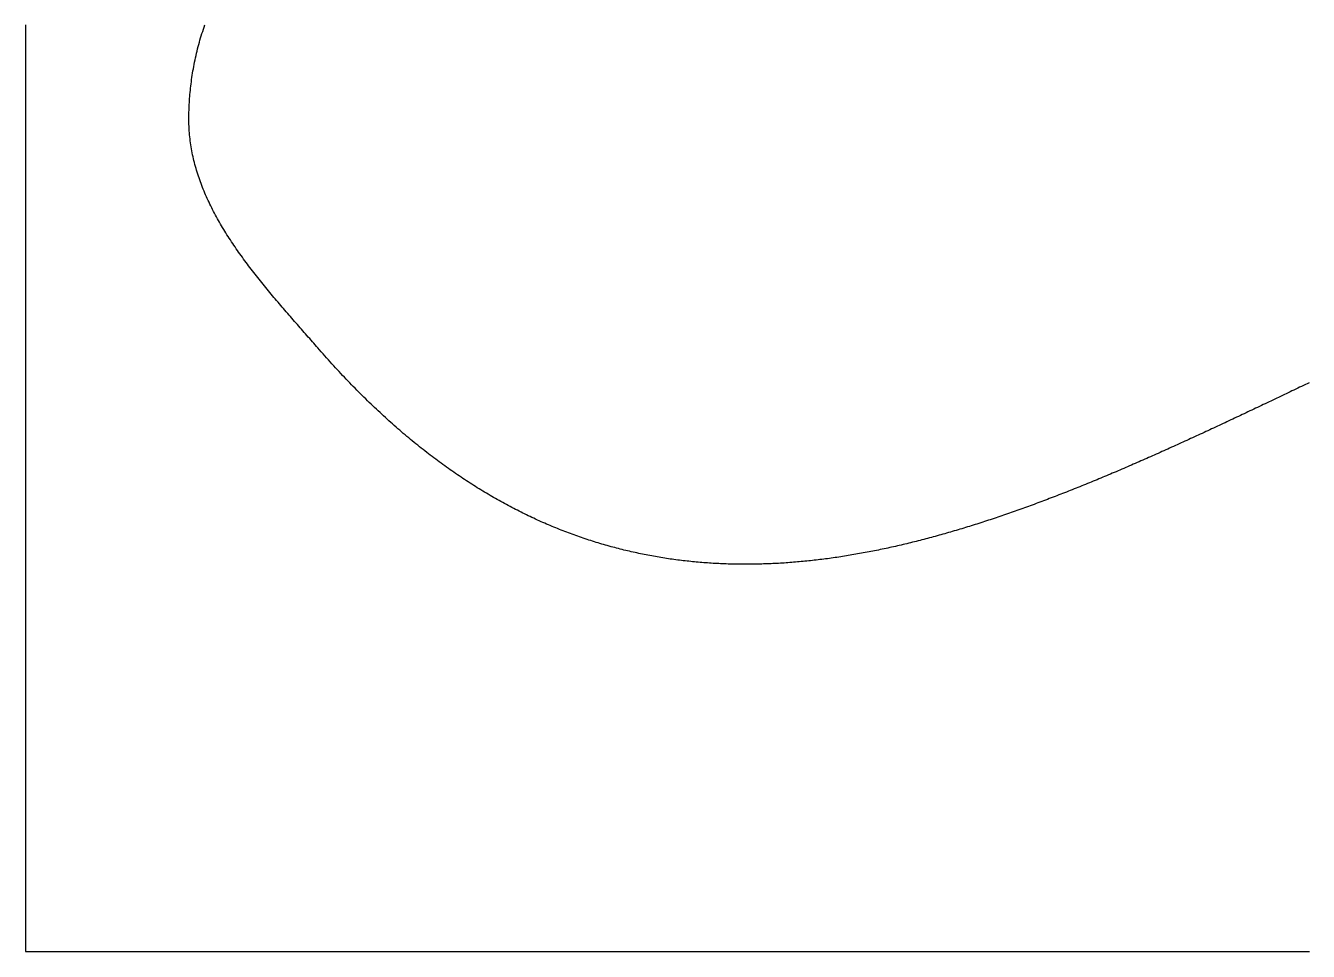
# Model space of a CAD drawing. Header units: metres. Extents: x -62 to 62, y -23 to 23.
# Drawn here: x -62.17 to -31.08, y -23.08 to -0.64 of the extents above; entities that cross this region are included whole.
import ezdxf

# ---------------------------------------------------------------- set-up
doc = ezdxf.new("R2010")
doc.units = ezdxf.units.M

msp = doc.modelspace()

# ---------------------------------------------------------------- linework, layer by layer
for points in [[(-62.168, -0.625), (-62.168, -0.675), (-62.168, -0.725), (-62.168, -0.775), (-62.168, -0.825), (-62.168, -0.875), (-62.168, -0.925), (-62.168, -0.975), (-62.168, -1.025), (-62.168, -1.075), (-62.168, -1.125), (-62.168, -1.175), (-62.168, -1.225), (-62.168, -1.275), (-62.168, -1.326), (-62.168, -1.376), (-62.168, -1.426), (-62.168, -1.476), (-62.168, -1.526), (-62.168, -1.576), (-62.168, -1.626), (-62.168, -1.676), (-62.168, -1.726), (-62.168, -1.776), (-62.168, -1.826), (-62.168, -1.876), (-62.168, -1.926), (-62.168, -1.976), (-62.168, -2.026), (-62.168, -2.076), (-62.168, -2.126), (-62.168, -2.176), (-62.168, -2.226), (-62.168, -2.276), (-62.168, -2.326), (-62.168, -2.376), (-62.168, -2.426), (-62.168, -2.476), (-62.168, -2.526), (-62.168, -2.576), (-62.168, -2.626), (-62.168, -2.676), (-62.168, -2.726), (-62.168, -2.776), (-62.168, -2.826), (-62.168, -2.876), (-62.168, -2.926), (-62.168, -2.976), (-62.168, -3.026), (-62.168, -3.076), (-62.168, -3.126), (-62.168, -3.176), (-62.168, -3.226), (-62.168, -3.276), (-62.168, -3.326), (-62.168, -3.376), (-62.168, -3.426), (-62.168, -3.476), (-62.168, -3.526), (-62.168, -3.576), (-62.168, -3.626), (-62.168, -3.676), (-62.168, -3.726), (-62.168, -3.776), (-62.168, -3.826), (-62.168, -3.876), (-62.168, -3.927), (-62.168, -3.977), (-62.168, -4.027), (-62.168, -4.077), (-62.168, -4.127), (-62.168, -4.177), (-62.168, -4.227), (-62.168, -4.277), (-62.168, -4.327), (-62.168, -4.377), (-62.168, -4.427), (-62.168, -4.477), (-62.168, -4.527), (-62.168, -4.577), (-62.168, -4.627), (-62.168, -4.677), (-62.168, -4.727), (-62.168, -4.777), (-62.168, -4.827), (-62.168, -4.877), (-62.168, -4.927), (-62.168, -4.977), (-62.168, -5.027), (-62.168, -5.077), (-62.168, -5.127), (-62.168, -5.177), (-62.168, -5.227), (-62.168, -5.277), (-62.168, -5.327), (-62.168, -5.377), (-62.168, -5.427), (-62.168, -5.477), (-62.168, -5.527), (-62.168, -5.577), (-62.168, -5.627), (-62.168, -5.677), (-62.168, -5.727), (-62.168, -5.777), (-62.168, -5.827), (-62.168, -5.877), (-62.168, -5.927), (-62.168, -5.977), (-62.168, -6.027), (-62.168, -6.077), (-62.168, -6.127), (-62.168, -6.177), (-62.168, -6.227), (-62.168, -6.277), (-62.168, -6.327), (-62.168, -6.377), (-62.168, -6.427), (-62.168, -6.478), (-62.168, -6.528), (-62.168, -6.578), (-62.168, -6.628), (-62.168, -6.678), (-62.168, -6.728), (-62.168, -6.778), (-62.168, -6.828), (-62.168, -6.878), (-62.168, -6.928), (-62.168, -6.978), (-62.168, -7.028), (-62.168, -7.078), (-62.168, -7.128), (-62.168, -7.178), (-62.168, -7.228), (-62.168, -7.278), (-62.168, -7.328), (-62.168, -7.378), (-62.168, -7.428), (-62.168, -7.478), (-62.168, -7.528), (-62.168, -7.578), (-62.168, -7.628), (-62.168, -7.678), (-62.168, -7.728), (-62.168, -7.778), (-62.168, -7.828), (-62.168, -7.878), (-62.168, -7.928), (-62.168, -7.978), (-62.168, -8.028), (-62.168, -8.078), (-62.168, -8.128), (-62.168, -8.178), (-62.168, -8.228), (-62.168, -8.278), (-62.168, -8.328), (-62.168, -8.378), (-62.168, -8.428), (-62.168, -8.478), (-62.168, -8.528), (-62.168, -8.578), (-62.168, -8.628), (-62.168, -8.678), (-62.168, -8.728), (-62.168, -8.778), (-62.168, -8.828), (-62.168, -8.878), (-62.168, -8.928), (-62.168, -8.978), (-62.168, -9.028), (-62.168, -9.079), (-62.168, -9.129), (-62.168, -9.179), (-62.168, -9.229), (-62.168, -9.279), (-62.168, -9.329), (-62.168, -9.379), (-62.168, -9.429), (-62.168, -9.479), (-62.168, -9.529), (-62.168, -9.579), (-62.168, -9.629), (-62.168, -9.679), (-62.168, -9.729), (-62.168, -9.779), (-62.168, -9.829), (-62.168, -9.879), (-62.168, -9.929), (-62.168, -9.979), (-62.168, -10.029), (-62.168, -10.079), (-62.168, -10.129), (-62.168, -10.179), (-62.168, -10.229), (-62.168, -10.279), (-62.168, -10.329), (-62.168, -10.379), (-62.168, -10.429), (-62.168, -10.479), (-62.168, -10.529), (-62.168, -10.579), (-62.168, -10.629), (-62.168, -10.679), (-62.168, -10.729), (-62.168, -10.779), (-62.168, -10.829), (-62.168, -10.879), (-62.168, -10.929), (-62.168, -10.979), (-62.168, -11.029), (-62.168, -11.079), (-62.168, -11.129), (-62.168, -11.179), (-62.168, -11.229), (-62.168, -11.279), (-62.168, -11.329), (-62.168, -11.379), (-62.168, -11.429), (-62.168, -11.479), (-62.168, -11.529), (-62.168, -11.579), (-62.168, -11.629), (-62.168, -11.68), (-62.168, -11.73), (-62.168, -11.78), (-62.168, -11.83), (-62.168, -11.88), (-62.168, -11.93), (-62.168, -11.98), (-62.168, -12.03), (-62.168, -12.08), (-62.168, -12.13), (-62.168, -12.18), (-62.168, -12.23), (-62.168, -12.28), (-62.168, -12.33), (-62.168, -12.38), (-62.168, -12.43), (-62.168, -12.48), (-62.168, -12.53), (-62.168, -12.58), (-62.168, -12.63), (-62.168, -12.68), (-62.168, -12.73), (-62.168, -12.78), (-62.168, -12.83), (-62.168, -12.88), (-62.168, -12.93), (-62.168, -12.98), (-62.168, -13.03), (-62.168, -13.08), (-62.168, -13.13), (-62.168, -13.18), (-62.168, -13.23), (-62.168, -13.28), (-62.168, -13.33), (-62.168, -13.38), (-62.168, -13.43), (-62.168, -13.48), (-62.168, -13.53), (-62.168, -13.58), (-62.168, -13.63), (-62.168, -13.68), (-62.168, -13.73), (-62.168, -13.78), (-62.168, -13.83), (-62.168, -13.88), (-62.168, -13.93), (-62.168, -13.98), (-62.168, -14.03), (-62.168, -14.08), (-62.168, -14.13), (-62.168, -14.18), (-62.168, -14.231), (-62.168, -14.281), (-62.168, -14.331), (-62.168, -14.381), (-62.168, -14.431), (-62.168, -14.481), (-62.168, -14.531), (-62.168, -14.581), (-62.168, -14.631), (-62.168, -14.681), (-62.168, -14.731), (-62.168, -14.781), (-62.168, -14.831), (-62.168, -14.881), (-62.168, -14.931), (-62.168, -14.981), (-62.168, -15.031), (-62.168, -15.081), (-62.168, -15.131), (-62.168, -15.181), (-62.168, -15.231), (-62.168, -15.281), (-62.168, -15.331), (-62.168, -15.381), (-62.168, -15.431), (-62.168, -15.481), (-62.168, -15.531), (-62.168, -15.581), (-62.168, -15.631), (-62.168, -15.681), (-62.168, -15.731), (-62.168, -15.781), (-62.168, -15.831), (-62.168, -15.881), (-62.168, -15.931), (-62.168, -15.981), (-62.168, -16.031), (-62.168, -16.081), (-62.168, -16.131), (-62.168, -16.181), (-62.168, -16.231), (-62.168, -16.281), (-62.168, -16.331), (-62.168, -16.381), (-62.168, -16.431), (-62.168, -16.481), (-62.168, -16.531), (-62.168, -16.581), (-62.168, -16.631), (-62.168, -16.681), (-62.168, -16.731), (-62.168, -16.781), (-62.168, -16.832), (-62.168, -16.882), (-62.168, -16.932), (-62.168, -16.982), (-62.168, -17.032), (-62.168, -17.082), (-62.168, -17.132), (-62.168, -17.182), (-62.168, -17.232), (-62.168, -17.282), (-62.168, -17.332), (-62.168, -17.382), (-62.168, -17.432), (-62.168, -17.482), (-62.168, -17.532), (-62.168, -17.582), (-62.168, -17.632), (-62.168, -17.682), (-62.168, -17.732), (-62.168, -17.782), (-62.168, -17.832), (-62.168, -17.882), (-62.168, -17.932), (-62.168, -17.982), (-62.168, -18.032), (-62.168, -18.082), (-62.168, -18.132), (-62.168, -18.182), (-62.168, -18.232), (-62.168, -18.282), (-62.168, -18.332), (-62.168, -18.382), (-62.168, -18.432), (-62.168, -18.482), (-62.168, -18.532), (-62.168, -18.582), (-62.168, -18.632), (-62.168, -18.682), (-62.168, -18.732), (-62.168, -18.782), (-62.168, -18.832), (-62.168, -18.882), (-62.168, -18.932), (-62.168, -18.982), (-62.168, -19.032), (-62.168, -19.082), (-62.168, -19.132), (-62.168, -19.182), (-62.168, -19.232), (-62.168, -19.282), (-62.168, -19.332), (-62.168, -19.382), (-62.168, -19.433), (-62.168, -19.483), (-62.168, -19.533), (-62.168, -19.583), (-62.168, -19.633), (-62.168, -19.683), (-62.168, -19.733), (-62.168, -19.783), (-62.168, -19.833), (-62.168, -19.883), (-62.168, -19.933), (-62.168, -19.983), (-62.168, -20.033), (-62.168, -20.083), (-62.168, -20.133), (-62.168, -20.183), (-62.168, -20.233), (-62.168, -20.283), (-62.168, -20.333), (-62.168, -20.383), (-62.168, -20.433), (-62.168, -20.483), (-62.168, -20.533), (-62.168, -20.583), (-62.168, -20.633), (-62.168, -20.683), (-62.168, -20.733), (-62.168, -20.783), (-62.168, -20.833), (-62.168, -20.883), (-62.168, -20.933), (-62.168, -20.983), (-62.168, -21.033), (-62.168, -21.083), (-62.168, -21.133), (-62.168, -21.183), (-62.168, -21.233), (-62.168, -21.283), (-62.168, -21.333), (-62.168, -21.383), (-62.168, -21.433), (-62.168, -21.483), (-62.168, -21.533), (-62.168, -21.583), (-62.168, -21.633), (-62.168, -21.683), (-62.168, -21.733), (-62.168, -21.783), (-62.168, -21.833), (-62.168, -21.883), (-62.168, -21.933), (-62.168, -21.984), (-62.168, -22.034), (-62.168, -22.084), (-62.168, -22.134), (-62.168, -22.184), (-62.168, -22.234), (-62.168, -22.284), (-62.168, -22.334), (-62.168, -22.384), (-62.168, -22.434), (-62.168, -22.484), (-62.168, -22.534), (-62.168, -22.584), (-62.168, -22.634), (-62.168, -22.684), (-62.168, -22.734), (-62.168, -22.784), (-62.168, -22.834), (-62.168, -22.884), (-62.168, -22.934), (-62.168, -22.984), (-62.168, -23.034), (-62.168, -23.084)], [(-58.202, -3.193), (-58.205, -3.156), (-58.207, -3.118), (-58.209, -3.079), (-58.21, -3.04), (-58.211, -2.999), (-58.212, -2.958), (-58.212, -2.916), (-58.212, -2.873), (-58.212, -2.83), (-58.212, -2.785), (-58.211, -2.741), (-58.209, -2.695), (-58.208, -2.649), (-58.206, -2.602), (-58.204, -2.555), (-58.201, -2.507), (-58.198, -2.459), (-58.194, -2.41), (-58.19, -2.361), (-58.186, -2.311), (-58.182, -2.261), (-58.177, -2.21), (-58.171, -2.16), (-58.165, -2.108), (-58.159, -2.057), (-58.153, -2.005), (-58.146, -1.953), (-58.138, -1.9), (-58.13, -1.848), (-58.122, -1.795), (-58.113, -1.742), (-58.104, -1.688), (-58.095, -1.635), (-58.085, -1.582), (-58.074, -1.528), (-58.063, -1.475), (-58.052, -1.421), (-58.04, -1.367), (-58.028, -1.314), (-58.015, -1.26), (-58.002, -1.206), (-57.988, -1.153), (-57.974, -1.1), (-57.959, -1.046), (-57.944, -0.993), (-57.928, -0.941), (-57.912, -0.888), (-57.895, -0.835), (-57.878, -0.783), (-57.86, -0.731), (-57.842, -0.68), (-57.823, -0.628)], [(-55.089, -8.455), (-55.122, -8.418), (-55.154, -8.381), (-55.187, -8.343), (-55.219, -8.306), (-55.252, -8.268), (-55.285, -8.231), (-55.318, -8.193), (-55.351, -8.155), (-55.384, -8.117), (-55.417, -8.08), (-55.45, -8.042), (-55.484, -8.004), (-55.517, -7.966), (-55.55, -7.927), (-55.584, -7.889), (-55.617, -7.851), (-55.651, -7.813), (-55.684, -7.774), (-55.718, -7.736), (-55.751, -7.697), (-55.785, -7.659), (-55.818, -7.62), (-55.852, -7.581), (-55.885, -7.543), (-55.919, -7.504), (-55.952, -7.465), (-55.986, -7.426), (-56.019, -7.387), (-56.052, -7.348), (-56.086, -7.308), (-56.119, -7.269), (-56.152, -7.23), (-56.185, -7.19), (-56.218, -7.151), (-56.251, -7.111), (-56.284, -7.071), (-56.317, -7.031), (-56.35, -6.992), (-56.383, -6.952), (-56.415, -6.912), (-56.448, -6.872), (-56.48, -6.831), (-56.512, -6.791), (-56.544, -6.751), (-56.576, -6.71), (-56.608, -6.67), (-56.64, -6.629), (-56.671, -6.588), (-56.703, -6.548), (-56.734, -6.507), (-56.765, -6.466), (-56.796, -6.425), (-56.826, -6.383), (-56.857, -6.342), (-56.887, -6.301), (-56.917, -6.259), (-56.947, -6.218), (-56.977, -6.176), (-57.007, -6.135), (-57.036, -6.093), (-57.065, -6.051), (-57.094, -6.009), (-57.122, -5.967), (-57.151, -5.925), (-57.179, -5.882), (-57.207, -5.84), (-57.234, -5.798), (-57.262, -5.755), (-57.289, -5.712), (-57.316, -5.67), (-57.342, -5.627), (-57.369, -5.584), (-57.395, -5.541), (-57.42, -5.497), (-57.446, -5.454), (-57.471, -5.411), (-57.495, -5.367), (-57.52, -5.324), (-57.544, -5.28), (-57.568, -5.236), (-57.591, -5.192), (-57.614, -5.148), (-57.637, -5.104), (-57.66, -5.06), (-57.682, -5.015), (-57.703, -4.971), (-57.725, -4.926), (-57.746, -4.882), (-57.766, -4.837), (-57.786, -4.792), (-57.806, -4.747), (-57.826, -4.702), (-57.845, -4.656), (-57.863, -4.611), (-57.881, -4.566), (-57.899, -4.52), (-57.916, -4.474), (-57.933, -4.428), (-57.95, -4.382), (-57.966, -4.336), (-57.981, -4.29), (-57.996, -4.244), (-58.011, -4.197), (-58.025, -4.151), (-58.039, -4.104), (-58.052, -4.057), (-58.065, -4.01), (-58.077, -3.963), (-58.089, -3.916), (-58.1, -3.869), (-58.111, -3.821), (-58.121, -3.774), (-58.131, -3.726), (-58.14, -3.678), (-58.149, -3.63), (-58.157, -3.582), (-58.165, -3.534), (-58.172, -3.486), (-58.178, -3.437), (-58.184, -3.389), (-58.19, -3.34), (-58.194, -3.291), (-58.199, -3.242), (-58.202, -3.193)], [(-31.064, -9.301), (-31.11, -9.323), (-31.156, -9.345), (-31.203, -9.367), (-31.249, -9.389), (-31.295, -9.411), (-31.342, -9.433), (-31.388, -9.456), (-31.434, -9.478), (-31.481, -9.5), (-31.527, -9.522), (-31.573, -9.544), (-31.62, -9.566), (-31.666, -9.588), (-31.712, -9.61), (-31.759, -9.632), (-31.805, -9.655), (-31.851, -9.677), (-31.898, -9.699), (-31.944, -9.721), (-31.99, -9.743), (-32.037, -9.765), (-32.083, -9.787), (-32.129, -9.809), (-32.176, -9.831), (-32.222, -9.853), (-32.268, -9.875), (-32.315, -9.897), (-32.361, -9.919), (-32.408, -9.941), (-32.454, -9.963), (-32.5, -9.985), (-32.547, -10.007), (-32.593, -10.029), (-32.639, -10.051), (-32.686, -10.072), (-32.732, -10.094), (-32.778, -10.116), (-32.825, -10.138), (-32.871, -10.16), (-32.917, -10.182), (-32.964, -10.203), (-33.01, -10.225), (-33.056, -10.247), (-33.103, -10.269), (-33.149, -10.29), (-33.195, -10.312), (-33.242, -10.334), (-33.288, -10.355), (-33.334, -10.377), (-33.381, -10.398), (-33.427, -10.42), (-33.473, -10.441), (-33.52, -10.463), (-33.566, -10.484), (-33.612, -10.506), (-33.659, -10.527), (-33.705, -10.549), (-33.751, -10.57), (-33.798, -10.591), (-33.844, -10.613), (-33.89, -10.634), (-33.937, -10.655), (-33.983, -10.677), (-34.029, -10.698), (-34.076, -10.719), (-34.122, -10.74), (-34.168, -10.761), (-34.215, -10.782), (-34.261, -10.803), (-34.307, -10.824), (-34.354, -10.845), (-34.4, -10.866), (-34.446, -10.887), (-34.493, -10.908), (-34.539, -10.929), (-34.585, -10.949), (-34.632, -10.97), (-34.678, -10.991), (-34.724, -11.012), (-34.771, -11.032), (-34.817, -11.053), (-34.863, -11.073), (-34.91, -11.094), (-34.956, -11.114), (-35.002, -11.135), (-35.048, -11.155), (-35.095, -11.176), (-35.141, -11.196), (-35.187, -11.216), (-35.234, -11.236), (-35.28, -11.257), (-35.326, -11.277), (-35.373, -11.297), (-35.419, -11.317), (-35.465, -11.337), (-35.511, -11.357), (-35.558, -11.377), (-35.604, -11.396), (-35.65, -11.416), (-35.696, -11.436), (-35.743, -11.456), (-35.789, -11.475), (-35.835, -11.495), (-35.882, -11.514), (-35.928, -11.534), (-35.974, -11.553), (-36.02, -11.573), (-36.067, -11.592), (-36.113, -11.611), (-36.159, -11.631), (-36.205, -11.65), (-36.252, -11.669), (-36.298, -11.688), (-36.344, -11.707), (-36.39, -11.726), (-36.437, -11.745), (-36.483, -11.764), (-36.529, -11.782), (-36.575, -11.801), (-36.622, -11.82), (-36.668, -11.838), (-36.714, -11.857), (-36.76, -11.875), (-36.806, -11.894), (-36.853, -11.912), (-36.899, -11.93), (-36.945, -11.949), (-36.991, -11.967), (-37.038, -11.985), (-37.084, -12.003), (-37.13, -12.021), (-37.176, -12.039), (-37.222, -12.057), (-37.269, -12.074), (-37.315, -12.092), (-37.361, -12.11), (-37.407, -12.127), (-37.453, -12.145), (-37.499, -12.162), (-37.546, -12.18), (-37.592, -12.197), (-37.638, -12.214), (-37.684, -12.231), (-37.73, -12.248), (-37.776, -12.265), (-37.823, -12.282), (-37.869, -12.299), (-37.915, -12.316), (-37.961, -12.333), (-38.007, -12.349), (-38.053, -12.366), (-38.1, -12.382), (-38.146, -12.399), (-38.192, -12.415), (-38.238, -12.431), (-38.284, -12.447), (-38.33, -12.464), (-38.376, -12.48), (-38.422, -12.496), (-38.468, -12.511), (-38.515, -12.527), (-38.561, -12.543), (-38.607, -12.558), (-38.653, -12.574), (-38.699, -12.589), (-38.745, -12.605), (-38.791, -12.62), (-38.837, -12.635), (-38.883, -12.65), (-38.929, -12.665), (-38.975, -12.68), (-39.022, -12.695), (-39.068, -12.71), (-39.114, -12.725), (-39.16, -12.739), (-39.206, -12.754), (-39.252, -12.768), (-39.298, -12.782), (-39.344, -12.797), (-39.39, -12.811), (-39.436, -12.825), (-39.482, -12.839), (-39.528, -12.853), (-39.574, -12.867), (-39.62, -12.88), (-39.666, -12.894), (-39.712, -12.907), (-39.758, -12.921), (-39.804, -12.934), (-39.85, -12.947), (-39.896, -12.96), (-39.942, -12.973), (-39.988, -12.986), (-40.034, -12.999), (-40.08, -13.012), (-40.126, -13.024), (-40.172, -13.037), (-40.218, -13.049), (-40.264, -13.062), (-40.31, -13.074), (-40.356, -13.086), (-40.401, -13.098), (-40.447, -13.11), (-40.493, -13.122), (-40.539, -13.134), (-40.585, -13.145), (-40.631, -13.157), (-40.677, -13.168), (-40.723, -13.179), (-40.769, -13.191), (-40.815, -13.202), (-40.861, -13.213), (-40.906, -13.224), (-40.952, -13.234), (-40.998, -13.245), (-41.044, -13.256), (-41.09, -13.266), (-41.136, -13.276), (-41.182, -13.287), (-41.227, -13.297), (-41.273, -13.307), (-41.319, -13.317), (-41.365, -13.326), (-41.411, -13.336), (-41.457, -13.346), (-41.502, -13.355), (-41.548, -13.364), (-41.594, -13.373), (-41.64, -13.383), (-41.686, -13.392), (-41.731, -13.4), (-41.777, -13.409), (-41.823, -13.418), (-41.869, -13.426), (-41.914, -13.435), (-41.96, -13.443), (-42.006, -13.451), (-42.052, -13.459), (-42.097, -13.467), (-42.143, -13.475), (-42.189, -13.482), (-42.235, -13.49), (-42.28, -13.497), (-42.326, -13.505), (-42.372, -13.512), (-42.417, -13.519), (-42.463, -13.526), (-42.509, -13.533), (-42.554, -13.539), (-42.6, -13.546), (-42.646, -13.552), (-42.691, -13.559), (-42.737, -13.565), (-42.783, -13.571), (-42.828, -13.577), (-42.874, -13.582), (-42.92, -13.588), (-42.965, -13.594), (-43.011, -13.599), (-43.056, -13.604), (-43.102, -13.609), (-43.148, -13.614), (-43.193, -13.619), (-43.239, -13.624), (-43.284, -13.628), (-43.33, -13.633), (-43.375, -13.637), (-43.421, -13.641), (-43.467, -13.645), (-43.512, -13.649), (-43.558, -13.653), (-43.603, -13.657), (-43.649, -13.66), (-43.694, -13.664), (-43.74, -13.667), (-43.785, -13.67), (-43.831, -13.673), (-43.876, -13.676), (-43.922, -13.678), (-43.967, -13.681), (-44.013, -13.683), (-44.058, -13.685), (-44.104, -13.687), (-44.149, -13.689), (-44.194, -13.691), (-44.24, -13.693), (-44.285, -13.694), (-44.331, -13.696), (-44.376, -13.697), (-44.422, -13.698), (-44.467, -13.699), (-44.512, -13.7), (-44.558, -13.7), (-44.603, -13.701), (-44.648, -13.701), (-44.694, -13.701), (-44.739, -13.701), (-44.785, -13.701), (-44.83, -13.701), (-44.875, -13.7), (-44.921, -13.7), (-44.966, -13.699), (-45.011, -13.698), (-45.056, -13.697), (-45.102, -13.696), (-45.147, -13.695), (-45.192, -13.693), (-45.238, -13.691), (-45.283, -13.69), (-45.328, -13.688), (-45.373, -13.685), (-45.419, -13.683), (-45.464, -13.681), (-45.509, -13.678), (-45.554, -13.675), (-45.599, -13.672), (-45.645, -13.669), (-45.69, -13.666), (-45.735, -13.663), (-45.78, -13.659), (-45.825, -13.655), (-45.871, -13.651), (-45.916, -13.647), (-45.961, -13.643), (-46.006, -13.639), (-46.051, -13.634), (-46.096, -13.629), (-46.141, -13.625), (-46.186, -13.619), (-46.232, -13.614), (-46.277, -13.609), (-46.322, -13.603), (-46.367, -13.598), (-46.412, -13.592), (-46.457, -13.586), (-46.502, -13.579), (-46.547, -13.573), (-46.592, -13.566), (-46.637, -13.559), (-46.682, -13.553), (-46.727, -13.545), (-46.772, -13.538), (-46.817, -13.531), (-46.862, -13.523), (-46.907, -13.515), (-46.952, -13.507), (-46.997, -13.499), (-47.042, -13.491), (-47.087, -13.482), (-47.132, -13.474), (-47.177, -13.465), (-47.221, -13.456), (-47.266, -13.446), (-47.311, -13.437), (-47.356, -13.427), (-47.401, -13.418), (-47.446, -13.408), (-47.491, -13.398), (-47.536, -13.387), (-47.58, -13.377), (-47.625, -13.366), (-47.67, -13.355), (-47.715, -13.344), (-47.76, -13.333), (-47.804, -13.322), (-47.849, -13.31), (-47.894, -13.298), (-47.939, -13.286), (-47.983, -13.274), (-48.028, -13.262), (-48.073, -13.249), (-48.118, -13.236), (-48.162, -13.223), (-48.207, -13.21), (-48.252, -13.197), (-48.296, -13.184), (-48.341, -13.17), (-48.386, -13.156), (-48.43, -13.142), (-48.475, -13.128), (-48.52, -13.113), (-48.564, -13.098), (-48.609, -13.084), (-48.654, -13.069), (-48.698, -13.053), (-48.743, -13.038), (-48.787, -13.022), (-48.832, -13.006), (-48.876, -12.99), (-48.921, -12.974), (-48.966, -12.958), (-49.01, -12.941), (-49.055, -12.924), (-49.099, -12.907), (-49.144, -12.89), (-49.188, -12.873), (-49.233, -12.855), (-49.277, -12.837), (-49.321, -12.819), (-49.366, -12.801), (-49.41, -12.783), (-49.455, -12.764), (-49.499, -12.745), (-49.544, -12.726), (-49.588, -12.707), (-49.632, -12.687), (-49.677, -12.668), (-49.721, -12.648), (-49.765, -12.628), (-49.81, -12.607), (-49.854, -12.587), (-49.898, -12.566), (-49.943, -12.545), (-49.987, -12.524), (-50.031, -12.503), (-50.076, -12.481), (-50.12, -12.459), (-50.164, -12.437), (-50.208, -12.415), (-50.253, -12.393), (-50.297, -12.37), (-50.341, -12.347), (-50.385, -12.324), (-50.429, -12.301), (-50.474, -12.277), (-50.518, -12.254), (-50.562, -12.23), (-50.606, -12.206), (-50.65, -12.181), (-50.694, -12.157), (-50.738, -12.132), (-50.783, -12.107), (-50.827, -12.082), (-50.871, -12.056), (-50.915, -12.03), (-50.959, -12.005), (-51.003, -11.978), (-51.047, -11.952), (-51.091, -11.925), (-51.135, -11.899), (-51.179, -11.872), (-51.223, -11.844), (-51.267, -11.817), (-51.311, -11.789), (-51.355, -11.761), (-51.399, -11.733), (-51.443, -11.705), (-51.487, -11.676), (-51.531, -11.647), (-51.575, -11.618), (-51.618, -11.589), (-51.662, -11.559), (-51.706, -11.53), (-51.75, -11.5), (-51.794, -11.469), (-51.838, -11.439), (-51.882, -11.408), (-51.925, -11.377), (-51.969, -11.346), (-52.013, -11.315), (-52.057, -11.283), (-52.1, -11.251), (-52.144, -11.219), (-52.188, -11.187), (-52.232, -11.154), (-52.275, -11.122), (-52.319, -11.089), (-52.363, -11.055), (-52.406, -11.022), (-52.45, -10.988), (-52.494, -10.954), (-52.537, -10.92), (-52.581, -10.885), (-52.625, -10.851), (-52.668, -10.816), (-52.712, -10.78), (-52.755, -10.745), (-52.799, -10.709), (-52.842, -10.673), (-52.886, -10.637), (-52.93, -10.601), (-52.973, -10.564), (-53.017, -10.527), (-53.06, -10.49), (-53.103, -10.452), (-53.147, -10.415), (-53.19, -10.377), (-53.234, -10.339), (-53.277, -10.3), (-53.321, -10.262), (-53.364, -10.223), (-53.407, -10.184), (-53.451, -10.144), (-53.494, -10.104), (-53.538, -10.065), (-53.581, -10.024), (-53.624, -9.984), (-53.668, -9.943), (-53.711, -9.902), (-53.754, -9.861), (-53.797, -9.82), (-53.841, -9.778), (-53.884, -9.736), (-53.927, -9.694), (-53.97, -9.651), (-54.014, -9.609), (-54.057, -9.566), (-54.1, -9.522), (-54.143, -9.479), (-54.186, -9.435), (-54.229, -9.391), (-54.272, -9.347), (-54.316, -9.302), (-54.359, -9.258), (-54.402, -9.212), (-54.445, -9.167), (-54.488, -9.122), (-54.531, -9.076), (-54.574, -9.03), (-54.617, -8.983), (-54.66, -8.936), (-54.703, -8.89), (-54.746, -8.842), (-54.789, -8.795), (-54.832, -8.747), (-54.875, -8.699), (-54.918, -8.651), (-54.961, -8.602), (-55.004, -8.554), (-55.046, -8.505), (-55.089, -8.455)], [(-62.168, -23.084), (-62.118, -23.084), (-62.068, -23.084), (-62.018, -23.084), (-61.968, -23.084), (-61.918, -23.084), (-61.868, -23.084), (-61.818, -23.084), (-61.768, -23.084), (-61.718, -23.084), (-61.668, -23.084), (-61.618, -23.084), (-61.568, -23.084), (-61.518, -23.084), (-61.468, -23.084), (-61.418, -23.084), (-61.368, -23.084), (-61.318, -23.084), (-61.268, -23.084), (-61.218, -23.084), (-61.168, -23.084), (-61.118, -23.084), (-61.068, -23.084), (-61.018, -23.084), (-60.968, -23.084), (-60.918, -23.084), (-60.868, -23.084), (-60.818, -23.084), (-60.768, -23.084), (-60.718, -23.084), (-60.668, -23.084), (-60.618, -23.084), (-60.568, -23.084), (-60.518, -23.084), (-60.468, -23.084), (-60.418, -23.084), (-60.368, -23.084), (-60.318, -23.084), (-60.268, -23.084), (-60.218, -23.084), (-60.168, -23.084), (-60.118, -23.084), (-60.068, -23.084), (-60.018, -23.084), (-59.968, -23.084), (-59.918, -23.084), (-59.868, -23.084), (-59.818, -23.084), (-59.768, -23.084), (-59.718, -23.084), (-59.668, -23.084), (-59.617, -23.084), (-59.567, -23.084), (-59.517, -23.084), (-59.467, -23.084), (-59.417, -23.084), (-59.367, -23.084), (-59.317, -23.084), (-59.267, -23.084), (-59.217, -23.084), (-59.167, -23.084), (-59.117, -23.084), (-59.067, -23.084), (-59.017, -23.084), (-58.967, -23.084), (-58.917, -23.084), (-58.867, -23.084), (-58.817, -23.084), (-58.767, -23.084), (-58.717, -23.084), (-58.667, -23.084), (-58.617, -23.084), (-58.567, -23.084), (-58.517, -23.084), (-58.467, -23.084), (-58.417, -23.084), (-58.367, -23.084), (-58.317, -23.084), (-58.267, -23.084), (-58.217, -23.084), (-58.167, -23.084), (-58.117, -23.084), (-58.067, -23.084), (-58.017, -23.084), (-57.967, -23.084), (-57.917, -23.084), (-57.867, -23.084), (-57.817, -23.084), (-57.767, -23.084), (-57.717, -23.084), (-57.667, -23.084), (-57.617, -23.084), (-57.567, -23.084), (-57.517, -23.084), (-57.467, -23.084), (-57.417, -23.084), (-57.367, -23.084), (-57.317, -23.084), (-57.267, -23.084), (-57.217, -23.084), (-57.167, -23.084), (-57.117, -23.084), (-57.067, -23.084), (-57.017, -23.084), (-56.967, -23.084), (-56.917, -23.084), (-56.867, -23.084), (-56.817, -23.084), (-56.767, -23.084), (-56.717, -23.084), (-56.667, -23.084), (-56.617, -23.084), (-56.567, -23.084), (-56.517, -23.084), (-56.467, -23.084), (-56.417, -23.084), (-56.367, -23.084), (-56.317, -23.084), (-56.267, -23.084), (-56.216, -23.084), (-56.166, -23.084), (-56.116, -23.084), (-56.066, -23.084), (-56.016, -23.084), (-55.966, -23.084), (-55.916, -23.084), (-55.866, -23.084), (-55.816, -23.084), (-55.766, -23.084), (-55.716, -23.084), (-55.666, -23.084), (-55.616, -23.084), (-55.566, -23.084), (-55.516, -23.084), (-55.466, -23.084), (-55.416, -23.084), (-55.366, -23.084), (-55.316, -23.084), (-55.266, -23.084), (-55.216, -23.084), (-55.166, -23.084), (-55.116, -23.084), (-55.066, -23.084), (-55.016, -23.084), (-54.966, -23.084), (-54.916, -23.084), (-54.866, -23.084), (-54.816, -23.084), (-54.766, -23.084), (-54.716, -23.084), (-54.666, -23.084), (-54.616, -23.084), (-54.566, -23.084), (-54.516, -23.084), (-54.466, -23.084), (-54.416, -23.084), (-54.366, -23.084), (-54.316, -23.084), (-54.266, -23.084), (-54.216, -23.084), (-54.166, -23.084), (-54.116, -23.084), (-54.066, -23.084), (-54.016, -23.084), (-53.966, -23.084), (-53.916, -23.084), (-53.866, -23.084), (-53.816, -23.084), (-53.766, -23.084), (-53.716, -23.084), (-53.666, -23.084), (-53.616, -23.084), (-53.566, -23.084), (-53.516, -23.084), (-53.466, -23.084), (-53.416, -23.084), (-53.366, -23.084), (-53.316, -23.084), (-53.266, -23.084), (-53.216, -23.084), (-53.166, -23.084), (-53.116, -23.084), (-53.066, -23.084), (-53.016, -23.084), (-52.966, -23.084), (-52.916, -23.084), (-52.866, -23.084), (-52.815, -23.084), (-52.765, -23.084), (-52.715, -23.084), (-52.665, -23.084), (-52.615, -23.084), (-52.565, -23.084), (-52.515, -23.084), (-52.465, -23.084), (-52.415, -23.084), (-52.365, -23.084), (-52.315, -23.084), (-52.265, -23.084), (-52.215, -23.084), (-52.165, -23.084), (-52.115, -23.084), (-52.065, -23.084), (-52.015, -23.084), (-51.965, -23.084), (-51.915, -23.084), (-51.865, -23.084), (-51.815, -23.084), (-51.765, -23.084), (-51.715, -23.084), (-51.665, -23.084), (-51.615, -23.084), (-51.565, -23.084), (-51.515, -23.084), (-51.465, -23.084), (-51.415, -23.084), (-51.365, -23.084), (-51.315, -23.084), (-51.265, -23.084), (-51.215, -23.084), (-51.165, -23.084), (-51.115, -23.084), (-51.065, -23.084), (-51.015, -23.084), (-50.965, -23.084), (-50.915, -23.084), (-50.865, -23.084), (-50.815, -23.084), (-50.765, -23.084), (-50.715, -23.084), (-50.665, -23.084), (-50.615, -23.084), (-50.565, -23.084), (-50.515, -23.084), (-50.465, -23.084), (-50.415, -23.084), (-50.365, -23.084), (-50.315, -23.084), (-50.265, -23.084), (-50.215, -23.084), (-50.165, -23.084), (-50.115, -23.084), (-50.065, -23.084), (-50.015, -23.084), (-49.965, -23.084), (-49.915, -23.084), (-49.865, -23.084), (-49.815, -23.084), (-49.765, -23.084), (-49.715, -23.084), (-49.665, -23.084), (-49.615, -23.084), (-49.565, -23.084), (-49.515, -23.084), (-49.465, -23.084), (-49.414, -23.084), (-49.364, -23.084), (-49.314, -23.084), (-49.264, -23.084), (-49.214, -23.084), (-49.164, -23.084), (-49.114, -23.084), (-49.064, -23.084), (-49.014, -23.084), (-48.964, -23.084), (-48.914, -23.084), (-48.864, -23.084), (-48.814, -23.084), (-48.764, -23.084), (-48.714, -23.084), (-48.664, -23.084), (-48.614, -23.084), (-48.564, -23.084), (-48.514, -23.084), (-48.464, -23.084), (-48.414, -23.084), (-48.364, -23.084), (-48.314, -23.084), (-48.264, -23.084), (-48.214, -23.084), (-48.164, -23.084), (-48.114, -23.084), (-48.064, -23.084), (-48.014, -23.084), (-47.964, -23.084), (-47.914, -23.084), (-47.864, -23.084), (-47.814, -23.084), (-47.764, -23.084), (-47.714, -23.084), (-47.664, -23.084), (-47.614, -23.084), (-47.564, -23.084), (-47.514, -23.084), (-47.464, -23.084), (-47.414, -23.084), (-47.364, -23.084), (-47.314, -23.084), (-47.264, -23.084), (-47.214, -23.084), (-47.164, -23.084), (-47.114, -23.084), (-47.064, -23.084), (-47.014, -23.084), (-46.964, -23.084), (-46.914, -23.084), (-46.864, -23.084), (-46.814, -23.084), (-46.764, -23.084), (-46.714, -23.084), (-46.664, -23.084), (-46.614, -23.084), (-46.564, -23.084), (-46.514, -23.084), (-46.464, -23.084), (-46.414, -23.084), (-46.364, -23.084), (-46.314, -23.084), (-46.264, -23.084), (-46.214, -23.084), (-46.164, -23.084), (-46.114, -23.084), (-46.064, -23.084), (-46.013, -23.084), (-45.963, -23.084), (-45.913, -23.084), (-45.863, -23.084), (-45.813, -23.084), (-45.763, -23.084), (-45.713, -23.084), (-45.663, -23.084), (-45.613, -23.084), (-45.563, -23.084), (-45.513, -23.084), (-45.463, -23.084), (-45.413, -23.084), (-45.363, -23.084), (-45.313, -23.084), (-45.263, -23.084), (-45.213, -23.084), (-45.163, -23.084), (-45.113, -23.084), (-45.063, -23.084), (-45.013, -23.084), (-44.963, -23.084), (-44.913, -23.084), (-44.863, -23.084), (-44.813, -23.084), (-44.763, -23.084), (-44.713, -23.084), (-44.663, -23.084), (-44.613, -23.084), (-44.563, -23.084), (-44.513, -23.084), (-44.463, -23.084), (-44.413, -23.084), (-44.363, -23.084), (-44.313, -23.084), (-44.263, -23.084), (-44.213, -23.084), (-44.163, -23.084), (-44.113, -23.084), (-44.063, -23.084), (-44.013, -23.084), (-43.963, -23.084), (-43.913, -23.084), (-43.863, -23.084), (-43.813, -23.084), (-43.763, -23.084), (-43.713, -23.084), (-43.663, -23.084), (-43.613, -23.084), (-43.563, -23.084), (-43.513, -23.084), (-43.463, -23.084), (-43.413, -23.084), (-43.363, -23.084), (-43.313, -23.084), (-43.263, -23.084), (-43.213, -23.084), (-43.163, -23.084), (-43.113, -23.084), (-43.063, -23.084), (-43.013, -23.084), (-42.963, -23.084), (-42.913, -23.084), (-42.863, -23.084), (-42.813, -23.084), (-42.763, -23.084), (-42.713, -23.084), (-42.663, -23.084), (-42.612, -23.084), (-42.562, -23.084), (-42.512, -23.084), (-42.462, -23.084), (-42.412, -23.084), (-42.362, -23.084), (-42.312, -23.084), (-42.262, -23.084), (-42.212, -23.084), (-42.162, -23.084), (-42.112, -23.084), (-42.062, -23.084), (-42.012, -23.084), (-41.962, -23.084), (-41.912, -23.084), (-41.862, -23.084), (-41.812, -23.084), (-41.762, -23.084), (-41.712, -23.084), (-41.662, -23.084), (-41.612, -23.084), (-41.562, -23.084), (-41.512, -23.084), (-41.462, -23.084), (-41.412, -23.084), (-41.362, -23.084), (-41.312, -23.084), (-41.262, -23.084), (-41.212, -23.084), (-41.162, -23.084), (-41.112, -23.084), (-41.062, -23.084), (-41.012, -23.084), (-40.962, -23.084), (-40.912, -23.084), (-40.862, -23.084), (-40.812, -23.084), (-40.762, -23.084), (-40.712, -23.084), (-40.662, -23.084), (-40.612, -23.084), (-40.562, -23.084), (-40.512, -23.084), (-40.462, -23.084), (-40.412, -23.084), (-40.362, -23.084), (-40.312, -23.084), (-40.262, -23.084), (-40.212, -23.084), (-40.162, -23.084), (-40.112, -23.084), (-40.062, -23.084), (-40.012, -23.084), (-39.962, -23.084), (-39.912, -23.084), (-39.862, -23.084), (-39.812, -23.084), (-39.762, -23.084), (-39.712, -23.084), (-39.662, -23.084), (-39.612, -23.084), (-39.562, -23.084), (-39.512, -23.084), (-39.462, -23.084), (-39.412, -23.084), (-39.362, -23.084), (-39.312, -23.084), (-39.262, -23.084), (-39.212, -23.084), (-39.161, -23.084), (-39.111, -23.084), (-39.061, -23.084), (-39.011, -23.084), (-38.961, -23.084), (-38.911, -23.084), (-38.861, -23.084), (-38.811, -23.084), (-38.761, -23.084), (-38.711, -23.084), (-38.661, -23.084), (-38.611, -23.084), (-38.561, -23.084), (-38.511, -23.084), (-38.461, -23.084), (-38.411, -23.084), (-38.361, -23.084), (-38.311, -23.084), (-38.261, -23.084), (-38.211, -23.084), (-38.161, -23.084), (-38.111, -23.084), (-38.061, -23.084), (-38.011, -23.084), (-37.961, -23.084), (-37.911, -23.084), (-37.861, -23.084), (-37.811, -23.084), (-37.761, -23.084), (-37.711, -23.084), (-37.661, -23.084), (-37.611, -23.084), (-37.561, -23.084), (-37.511, -23.084), (-37.461, -23.084), (-37.411, -23.084), (-37.361, -23.084), (-37.311, -23.084), (-37.261, -23.084), (-37.211, -23.084), (-37.161, -23.084), (-37.111, -23.084), (-37.061, -23.084), (-37.011, -23.084), (-36.961, -23.084), (-36.911, -23.084), (-36.861, -23.084), (-36.811, -23.084), (-36.761, -23.084), (-36.711, -23.084), (-36.661, -23.084), (-36.611, -23.084), (-36.561, -23.084), (-36.511, -23.084), (-36.461, -23.084), (-36.411, -23.084), (-36.361, -23.084), (-36.311, -23.084), (-36.261, -23.084), (-36.211, -23.084), (-36.161, -23.084), (-36.111, -23.084), (-36.061, -23.084), (-36.011, -23.084), (-35.961, -23.084), (-35.911, -23.084), (-35.861, -23.084), (-35.811, -23.084), (-35.76, -23.084), (-35.71, -23.084), (-35.66, -23.084), (-35.61, -23.084), (-35.56, -23.084), (-35.51, -23.084), (-35.46, -23.084), (-35.41, -23.084), (-35.36, -23.084), (-35.31, -23.084), (-35.26, -23.084), (-35.21, -23.084), (-35.16, -23.084), (-35.11, -23.084), (-35.06, -23.084), (-35.01, -23.084), (-34.96, -23.084), (-34.91, -23.084), (-34.86, -23.084), (-34.81, -23.084), (-34.76, -23.084), (-34.71, -23.084), (-34.66, -23.084), (-34.61, -23.084), (-34.56, -23.084), (-34.51, -23.084), (-34.46, -23.084), (-34.41, -23.084), (-34.36, -23.084), (-34.31, -23.084), (-34.26, -23.084), (-34.21, -23.084), (-34.16, -23.084), (-34.11, -23.084), (-34.06, -23.084), (-34.01, -23.084), (-33.96, -23.084), (-33.91, -23.084), (-33.86, -23.084), (-33.81, -23.084), (-33.76, -23.084), (-33.71, -23.084), (-33.66, -23.084), (-33.61, -23.084), (-33.56, -23.084), (-33.51, -23.084), (-33.46, -23.084), (-33.41, -23.084), (-33.36, -23.084), (-33.31, -23.084), (-33.26, -23.084), (-33.21, -23.084), (-33.16, -23.084), (-33.11, -23.084), (-33.06, -23.084), (-33.01, -23.084), (-32.96, -23.084), (-32.91, -23.084), (-32.86, -23.084), (-32.81, -23.084), (-32.76, -23.084), (-32.71, -23.084), (-32.66, -23.084), (-32.61, -23.084), (-32.56, -23.084), (-32.51, -23.084), (-32.46, -23.084), (-32.41, -23.084), (-32.359, -23.084), (-32.309, -23.084), (-32.259, -23.084), (-32.209, -23.084), (-32.159, -23.084), (-32.109, -23.084), (-32.059, -23.084), (-32.009, -23.084), (-31.959, -23.084), (-31.909, -23.084), (-31.859, -23.084), (-31.809, -23.084), (-31.759, -23.084), (-31.709, -23.084), (-31.659, -23.084), (-31.609, -23.084), (-31.559, -23.084), (-31.509, -23.084), (-31.459, -23.084), (-31.409, -23.084), (-31.359, -23.084), (-31.309, -23.084), (-31.259, -23.084), (-31.209, -23.084), (-31.159, -23.084), (-31.109, -23.084), (-31.059, -23.084)]]:
    msp.add_lwpolyline(points)

doc.saveas('drawing.dxf')
